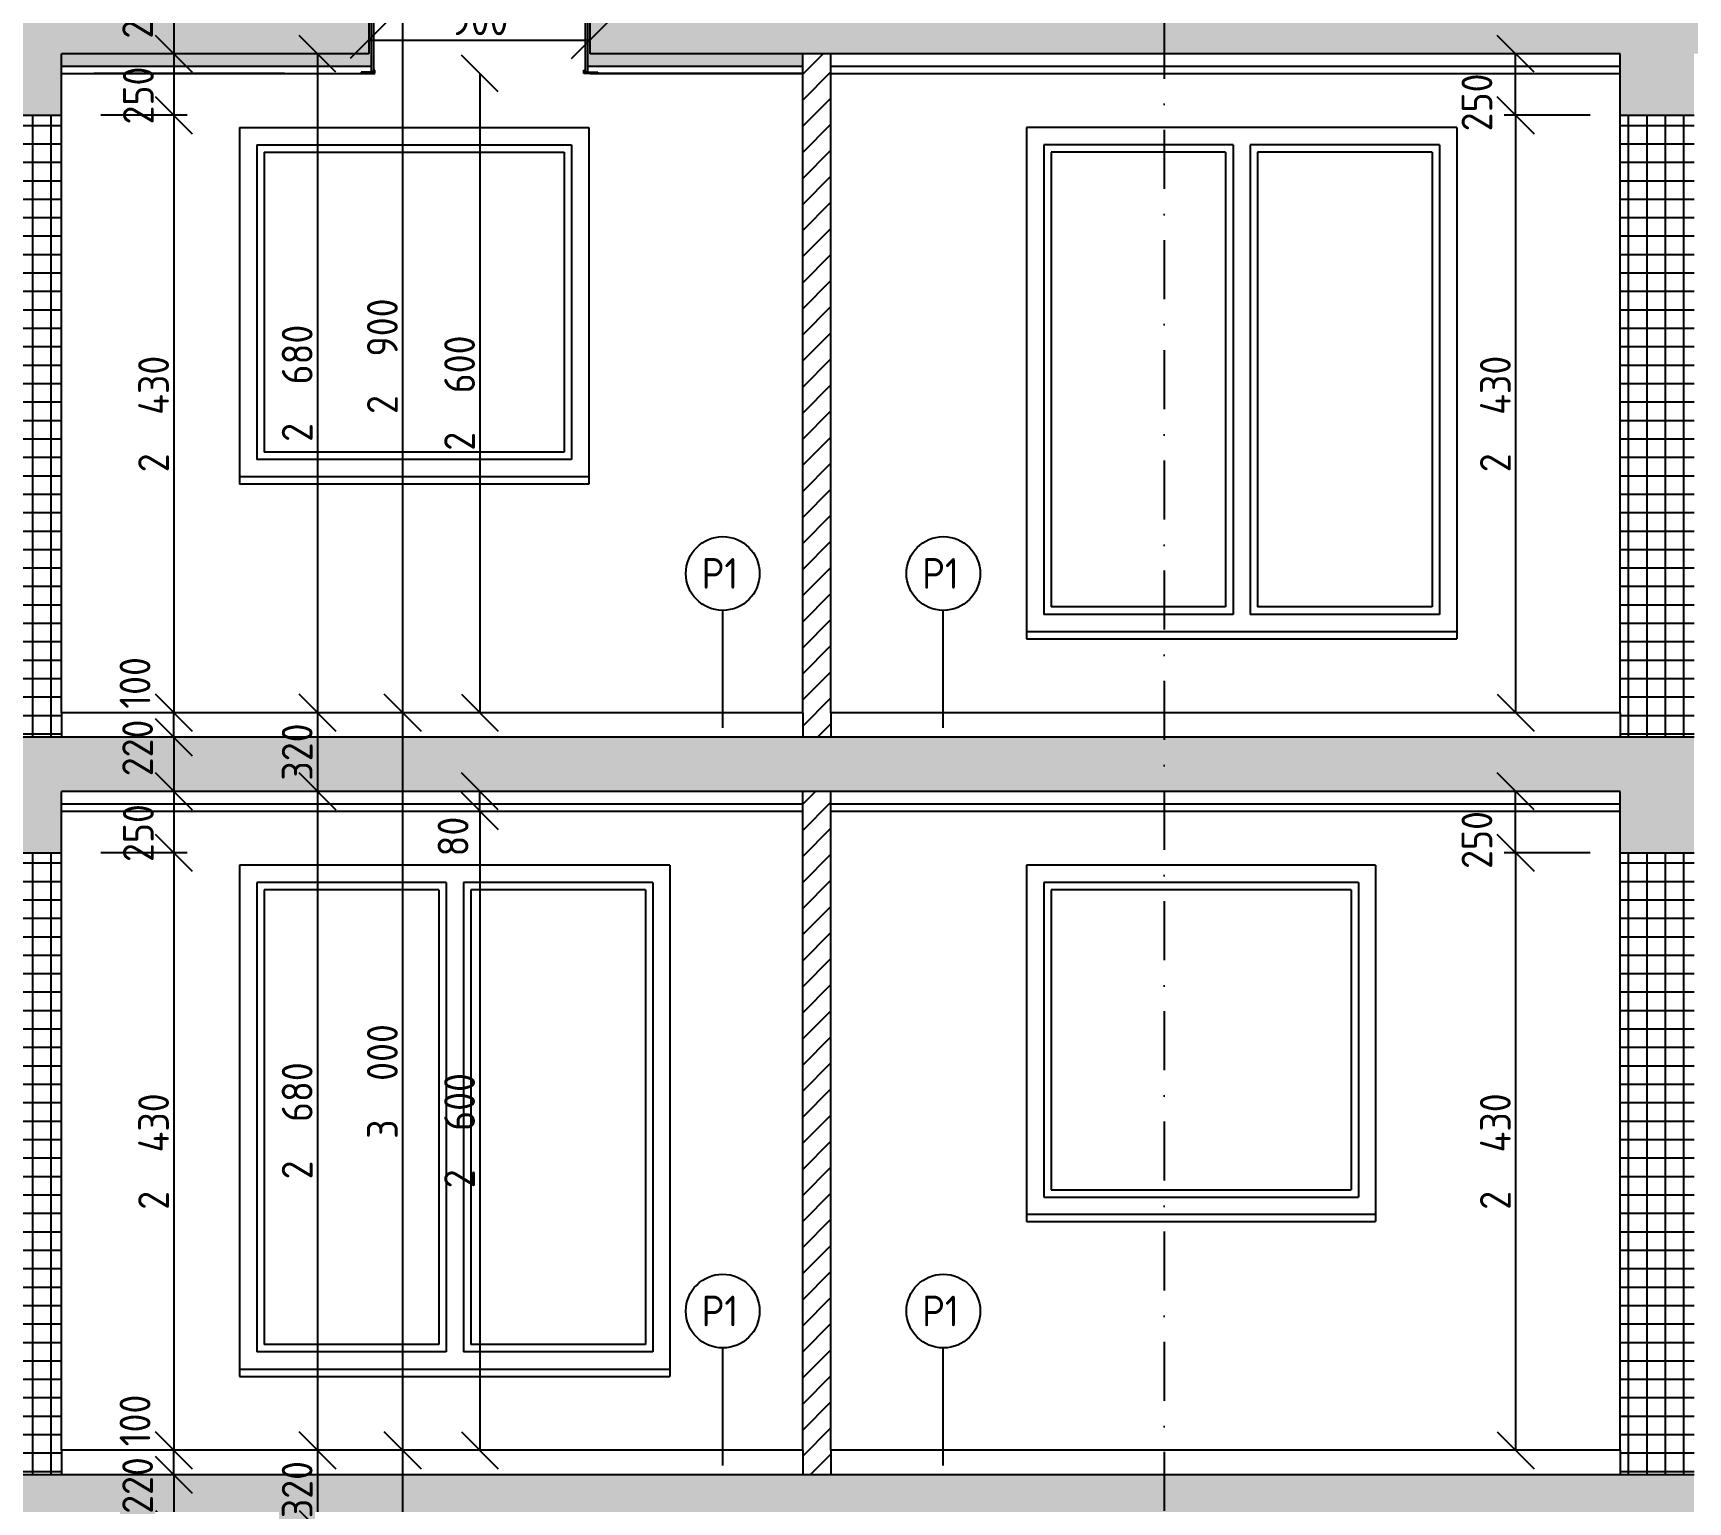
# Model space of a CAD drawing. Extents: x 3792242 to 5145247, y -1546315 to -1031918.
# Drawn here: x 4029057 to 4035787, y -1499340 to -1493366 of the extents above; entities that cross this region are included whole.
import ezdxf

# ---------------------------------------------------------------- set-up
doc = ezdxf.new("R2010")
doc.units = 0
doc.header["$MEASUREMENT"] = 0
doc.linetypes.add('BODKOCIARKOVANA_3', pattern=[5.6, 3, -1.3, 0, -1.3])
doc.layers.get('0').update_dxf_attribs({"linetype": 'CONTINUOUS'})
doc.layers.get('Defpoints').update_dxf_attribs({"color": 61, "linetype": 'CONTINUOUS'})
for name, color, linetype in [('KÓTY', 4, 'CONTINUOUS'), ('MÚRY', 1, 'CONTINUOUS'), ('OKNÁ', 143, 'CONTINUOUS'), ('osi', 253, 'CONTINUOUS'), ('POZEMOK', 7, 'CONTINUOUS'), ('TENKÁ', 7, 'CONTINUOUS'), ('ŠRAFY', 82, 'CONTINUOUS'), ('šrafy-múry', 8, 'CONTINUOUS')]:
    doc.layers.add(name, color=color, linetype=linetype)
doc.styles.add('STYLE1', font='isocp.shx')
doc.dimstyles.new('STANDARD-50', dxfattribs={"dimtxt": 125, "dimasz": 150, "dimexe": 10, "dimexo": 200, "dimgap": 20, "dimtad": 1, "dimdsep": 46, "dimlunit": 6, "dimtxsty": 'STYLE1', "dimblk1": 'OBLIQUE', "dimblk2": 'OBLIQUE', "dimsah": 1, "dimcen": 2.5, "dimse1": 1, "dimse2": 1, "dimadec": 0, "dimazin": 0, "dimtfac": 1, "dimtmove": 1, "dimatfit": 3, "dimldrblk": 'OBLIQUE', "dimfxl": 1, "dimtolj": 1, "dimtzin": 0, "dimarcsym": 0})
pattern_1 = [(45, (139723.04, 33513.66), (53.0330086, 194.4543648), [250, -50, 0, -50])]
pattern_2 = [(45, (-529698.46, 33513.66), (-53.0330086, 53.0330086), [])]
pattern_3 = [(0, (-1113810.456, 33513.662), (0, 37.5), [37.5, -37.5]), (90, (-1113810.456, 33513.662), (-37.5, 2e-15), [37.5, -37.5])]

# ---------------------------------------------------------------- blocks, each defined once
blk = doc.blocks.new('_OBLIQUE')
at = {"color": 0, "linetype": 'ByBlock'}
blk.add_line((-0.5, -0.5), (0.5, 0.5), dxfattribs=at)
blk = doc.blocks.new('*D39937')
at = {"layer": 'Defpoints', "color": 0}
for p in [(4030422, -1493170.1), (4031322, -1493170.1), (4031322, -1493394.3)]:
    blk.add_point(p, dxfattribs=at)
at = {"layer": 'KÓTY', "color": 0, "lineweight": -2}
blk.add_line((4030422, -1493394.3), (4031322, -1493394.3), dxfattribs=at)
at = {"layer": 'KÓTY', "color": 0, "linetype": 'ByBlock', "lineweight": -2, "xscale": 150, "yscale": 150, "zscale": 150, "rotation": 180}
blk.add_blockref('_OBLIQUE', (4030422, -1493394.3), dxfattribs=at)
at = {"layer": 'KÓTY', "color": 0, "linetype": 'ByBlock', "lineweight": -2, "xscale": 150, "yscale": 150, "zscale": 150}
blk.add_blockref('_OBLIQUE', (4031322, -1493394.3), dxfattribs=at)
at = {"layer": 'KÓTY', "color": 0, "insert": (4030872, -1493311.8), "char_height": 125, "attachment_point": 5, "style": 'STYLE1'}
blk.add_mtext('\\A1;900', dxfattribs=at)
blk = doc.blocks.new('*D49926')
at = {"layer": 'Defpoints', "color": 0}
for p in [(4029121.5, -1499230.1), (4029121.5, -1499450.1), (4029629.5, -1499450.1)]:
    blk.add_point(p, dxfattribs=at)
at = {"layer": 'KÓTY', "color": 0, "lineweight": -2, "ltscale": 0.25}
blk.add_line((4029629.5, -1499230.1), (4029629.5, -1499450.1), dxfattribs=at)
at = {"layer": 'KÓTY', "color": 0, "linetype": 'ByBlock', "lineweight": -2, "xscale": 150, "yscale": 150, "zscale": 150}
for p, rotation in [((4029629.5, -1499230.1), 90), ((4029629.5, -1499450.1), 270)]:
    blk.add_blockref('_OBLIQUE', p, dxfattribs=dict(at, rotation=rotation))
at = {"layer": 'KÓTY', "color": 0, "insert": (4029482, -1499273.3), "char_height": 125, "attachment_point": 5, "rotation": 90, "style": 'STYLE1'}
blk.add_mtext('\\A1;220', dxfattribs=at)
blk = doc.blocks.new('*D49927')
at = {"layer": 'Defpoints', "color": 0}
for p in [(4029121.5, -1499130.1), (4029629.5, -1499130.1), (4029121.5, -1499230.1)]:
    blk.add_point(p, dxfattribs=at)
at = {"layer": 'KÓTY', "color": 0, "lineweight": -2, "ltscale": 0.25}
blk.add_line((4029629.5, -1499230.1), (4029629.5, -1499130.1), dxfattribs=at)
at = {"layer": 'KÓTY', "color": 0, "linetype": 'ByBlock', "lineweight": -2, "xscale": 150, "yscale": 150, "zscale": 150}
for p, rotation in [((4029629.5, -1499130.1), 90), ((4029629.5, -1499230.1), 270)]:
    blk.add_blockref('_OBLIQUE', p, dxfattribs=dict(at, rotation=rotation))
at = {"layer": 'KÓTY', "color": 0, "insert": (4029471.5, -1499008.8), "char_height": 125, "attachment_point": 5, "rotation": 90, "style": 'STYLE1'}
blk.add_mtext('\\A1;100', dxfattribs=at)
blk = doc.blocks.new('*D49928')
at = {"layer": 'Defpoints', "color": 0}
for p in [(4029121.5, -1496700.1), (4029121.5, -1499130.1), (4029629.5, -1499130.1)]:
    blk.add_point(p, dxfattribs=at)
at = {"layer": 'KÓTY', "color": 0, "lineweight": -2, "ltscale": 0.25}
blk.add_line((4029629.5, -1496700.1), (4029629.5, -1499130.1), dxfattribs=at)
at = {"layer": 'KÓTY', "color": 0, "linetype": 'ByBlock', "lineweight": -2, "xscale": 150, "yscale": 150, "zscale": 150}
for p, rotation in [((4029629.5, -1496700.1), 90), ((4029629.5, -1499130.1), 270)]:
    blk.add_blockref('_OBLIQUE', p, dxfattribs=dict(at, rotation=rotation))
at = {"layer": 'KÓTY', "color": 0, "insert": (4029547, -1497915.1), "char_height": 125, "attachment_point": 5, "rotation": 90, "style": 'STYLE1'}
blk.add_mtext('\\A1;2ﾠ430', dxfattribs=at)
blk = doc.blocks.new('*D49929')
at = {"layer": 'Defpoints', "color": 0}
for p in [(4029121.5, -1496450.1), (4029121.5, -1496700.1), (4029629.5, -1496700.1)]:
    blk.add_point(p, dxfattribs=at)
at = {"layer": 'KÓTY', "color": 0, "lineweight": -2, "ltscale": 0.25}
blk.add_line((4029629.5, -1496450.1), (4029629.5, -1496700.1), dxfattribs=at)
at = {"layer": 'KÓTY', "color": 0, "linetype": 'ByBlock', "lineweight": -2, "xscale": 150, "yscale": 150, "zscale": 150}
for p, rotation in [((4029629.5, -1496450.1), 90), ((4029629.5, -1496700.1), 270)]:
    blk.add_blockref('_OBLIQUE', p, dxfattribs=dict(at, rotation=rotation))
at = {"layer": 'KÓTY', "color": 0, "insert": (4029485, -1496619.8), "char_height": 125, "attachment_point": 5, "rotation": 90, "style": 'STYLE1'}
blk.add_mtext('\\A1;250', dxfattribs=at)
blk = doc.blocks.new('*D49930')
at = {"layer": 'Defpoints', "color": 0}
for p in [(4029121.5, -1496230.1), (4029121.5, -1496450.1), (4029629.5, -1496450.1)]:
    blk.add_point(p, dxfattribs=at)
at = {"layer": 'KÓTY', "color": 0, "lineweight": -2, "ltscale": 0.25}
blk.add_line((4029629.5, -1496230.1), (4029629.5, -1496450.1), dxfattribs=at)
at = {"layer": 'KÓTY', "color": 0, "linetype": 'ByBlock', "lineweight": -2, "xscale": 150, "yscale": 150, "zscale": 150}
for p, rotation in [((4029629.5, -1496230.1), 90), ((4029629.5, -1496450.1), 270)]:
    blk.add_blockref('_OBLIQUE', p, dxfattribs=dict(at, rotation=rotation))
at = {"layer": 'KÓTY', "color": 0, "insert": (4029482, -1496273.3), "char_height": 125, "attachment_point": 5, "rotation": 90, "style": 'STYLE1'}
blk.add_mtext('\\A1;220', dxfattribs=at)
blk = doc.blocks.new('*D49931')
at = {"layer": 'Defpoints', "color": 0}
for p in [(4029121.5, -1496130.1), (4029629.5, -1496130.1), (4029121.5, -1496230.1)]:
    blk.add_point(p, dxfattribs=at)
at = {"layer": 'KÓTY', "color": 0, "lineweight": -2, "ltscale": 0.25}
blk.add_line((4029629.5, -1496230.1), (4029629.5, -1496130.1), dxfattribs=at)
at = {"layer": 'KÓTY', "color": 0, "linetype": 'ByBlock', "lineweight": -2, "xscale": 150, "yscale": 150, "zscale": 150}
for p, rotation in [((4029629.5, -1496130.1), 90), ((4029629.5, -1496230.1), 270)]:
    blk.add_blockref('_OBLIQUE', p, dxfattribs=dict(at, rotation=rotation))
at = {"layer": 'KÓTY', "color": 0, "insert": (4029471.5, -1496008.8), "char_height": 125, "attachment_point": 5, "rotation": 90, "style": 'STYLE1'}
blk.add_mtext('\\A1;100', dxfattribs=at)
blk = doc.blocks.new('*D49932')
at = {"layer": 'Defpoints', "color": 0}
for p in [(4029121.5, -1493700.1), (4029121.5, -1496130.1), (4029629.5, -1496130.1)]:
    blk.add_point(p, dxfattribs=at)
at = {"layer": 'KÓTY', "color": 0, "lineweight": -2, "ltscale": 0.25}
blk.add_line((4029629.5, -1493700.1), (4029629.5, -1496130.1), dxfattribs=at)
at = {"layer": 'KÓTY', "color": 0, "linetype": 'ByBlock', "lineweight": -2, "xscale": 150, "yscale": 150, "zscale": 150}
for p, rotation in [((4029629.5, -1493700.1), 90), ((4029629.5, -1496130.1), 270)]:
    blk.add_blockref('_OBLIQUE', p, dxfattribs=dict(at, rotation=rotation))
at = {"layer": 'KÓTY', "color": 0, "insert": (4029547, -1494915.1), "char_height": 125, "attachment_point": 5, "rotation": 90, "style": 'STYLE1'}
blk.add_mtext('\\A1;2ﾠ430', dxfattribs=at)
blk = doc.blocks.new('*D49933')
at = {"layer": 'Defpoints', "color": 0}
for p in [(4029121.5, -1493450.1), (4029121.5, -1493700.1), (4029629.5, -1493700.1)]:
    blk.add_point(p, dxfattribs=at)
at = {"layer": 'KÓTY', "color": 0, "lineweight": -2, "ltscale": 0.25}
blk.add_line((4029629.5, -1493450.1), (4029629.5, -1493700.1), dxfattribs=at)
at = {"layer": 'KÓTY', "color": 0, "linetype": 'ByBlock', "lineweight": -2, "xscale": 150, "yscale": 150, "zscale": 150}
for p, rotation in [((4029629.5, -1493450.1), 90), ((4029629.5, -1493700.1), 270)]:
    blk.add_blockref('_OBLIQUE', p, dxfattribs=dict(at, rotation=rotation))
at = {"layer": 'KÓTY', "color": 0, "insert": (4029485, -1493619.8), "char_height": 125, "attachment_point": 5, "rotation": 90, "style": 'STYLE1'}
blk.add_mtext('\\A1;250', dxfattribs=at)
blk = doc.blocks.new('*D49934')
at = {"layer": 'Defpoints', "color": 0}
for p in [(4029121.5, -1493230.1), (4029121.5, -1493450.1), (4029629.5, -1493450.1)]:
    blk.add_point(p, dxfattribs=at)
at = {"layer": 'KÓTY', "color": 0, "lineweight": -2, "ltscale": 0.25}
blk.add_line((4029629.5, -1493230.1), (4029629.5, -1493450.1), dxfattribs=at)
at = {"layer": 'KÓTY', "color": 0, "linetype": 'ByBlock', "lineweight": -2, "xscale": 150, "yscale": 150, "zscale": 150}
for p, rotation in [((4029629.5, -1493230.1), 90), ((4029629.5, -1493450.1), 270)]:
    blk.add_blockref('_OBLIQUE', p, dxfattribs=dict(at, rotation=rotation))
at = {"layer": 'KÓTY', "color": 0, "insert": (4029482, -1493273.3), "char_height": 125, "attachment_point": 5, "rotation": 90, "style": 'STYLE1'}
blk.add_mtext('\\A1;220', dxfattribs=at)
blk = doc.blocks.new('*D49936')
at = {"layer": 'Defpoints', "color": 0}
for p in [(4034440, -1496450.1), (4035086.5, -1496450.1), (4034440, -1496700.1)]:
    blk.add_point(p, dxfattribs=at)
at = {"layer": 'KÓTY', "color": 0, "lineweight": -2, "ltscale": 0.25}
blk.add_line((4035086.5, -1496700.1), (4035086.5, -1496450.1), dxfattribs=at)
at = {"layer": 'KÓTY', "color": 0, "linetype": 'ByBlock', "lineweight": -2, "xscale": 150, "yscale": 150, "zscale": 150}
for p, rotation in [((4035086.5, -1496450.1), 90), ((4035086.5, -1496700.1), 270)]:
    blk.add_blockref('_OBLIQUE', p, dxfattribs=dict(at, rotation=rotation))
at = {"layer": 'KÓTY', "color": 0, "insert": (4034929, -1496647.8), "char_height": 125, "attachment_point": 5, "rotation": 90, "style": 'STYLE1'}
blk.add_mtext('\\A1;250', dxfattribs=at)
blk = doc.blocks.new('*D49937')
at = {"layer": 'Defpoints', "color": 0}
for p in [(4034440, -1496700.1), (4034440, -1499130.1), (4035086.5, -1499130.1)]:
    blk.add_point(p, dxfattribs=at)
at = {"layer": 'KÓTY', "color": 0, "lineweight": -2, "ltscale": 0.25}
blk.add_line((4035086.5, -1496700.1), (4035086.5, -1499130.1), dxfattribs=at)
at = {"layer": 'KÓTY', "color": 0, "linetype": 'ByBlock', "lineweight": -2, "xscale": 150, "yscale": 150, "zscale": 150}
for p, rotation in [((4035086.5, -1496700.1), 90), ((4035086.5, -1499130.1), 270)]:
    blk.add_blockref('_OBLIQUE', p, dxfattribs=dict(at, rotation=rotation))
at = {"layer": 'KÓTY', "color": 0, "insert": (4035004, -1497915.1), "char_height": 125, "attachment_point": 5, "rotation": 90, "style": 'STYLE1'}
blk.add_mtext('\\A1;2ﾠ430', dxfattribs=at)
blk = doc.blocks.new('*D49938')
at = {"layer": 'Defpoints', "color": 0}
for p in [(4034440, -1493450.1), (4035086.5, -1493450.1), (4034440, -1493700.1)]:
    blk.add_point(p, dxfattribs=at)
at = {"layer": 'KÓTY', "color": 0, "lineweight": -2, "ltscale": 0.25}
blk.add_line((4035086.5, -1493700.1), (4035086.5, -1493450.1), dxfattribs=at)
at = {"layer": 'KÓTY', "color": 0, "linetype": 'ByBlock', "lineweight": -2, "xscale": 150, "yscale": 150, "zscale": 150}
for p, rotation in [((4035086.5, -1493450.1), 90), ((4035086.5, -1493700.1), 270)]:
    blk.add_blockref('_OBLIQUE', p, dxfattribs=dict(at, rotation=rotation))
at = {"layer": 'KÓTY', "color": 0, "insert": (4034929, -1493647.8), "char_height": 125, "attachment_point": 5, "rotation": 90, "style": 'STYLE1'}
blk.add_mtext('\\A1;250', dxfattribs=at)
blk = doc.blocks.new('*D49939')
at = {"layer": 'Defpoints', "color": 0}
for p in [(4034440, -1493700.1), (4034440, -1496130.1), (4035086.5, -1496130.1)]:
    blk.add_point(p, dxfattribs=at)
at = {"layer": 'KÓTY', "color": 0, "lineweight": -2, "ltscale": 0.25}
blk.add_line((4035086.5, -1493700.1), (4035086.5, -1496130.1), dxfattribs=at)
at = {"layer": 'KÓTY', "color": 0, "linetype": 'ByBlock', "lineweight": -2, "xscale": 150, "yscale": 150, "zscale": 150}
for p, rotation in [((4035086.5, -1493700.1), 90), ((4035086.5, -1496130.1), 270)]:
    blk.add_blockref('_OBLIQUE', p, dxfattribs=dict(at, rotation=rotation))
at = {"layer": 'KÓTY', "color": 0, "insert": (4035004, -1494915.1), "char_height": 125, "attachment_point": 5, "rotation": 90, "style": 'STYLE1'}
blk.add_mtext('\\A1;2ﾠ430', dxfattribs=at)
blk = doc.blocks.new('*D49984')
at = {"layer": 'Defpoints', "color": 0}
for p in [(4029390.5, -1493450.1), (4029390.5, -1496130.1), (4030213.5, -1496130.1)]:
    blk.add_point(p, dxfattribs=at)
at = {"layer": 'KÓTY', "color": 0, "lineweight": -2, "ltscale": 0.25}
blk.add_line((4030213.5, -1493450.1), (4030213.5, -1496130.1), dxfattribs=at)
at = {"layer": 'KÓTY', "color": 0, "linetype": 'ByBlock', "lineweight": -2, "xscale": 150, "yscale": 150, "zscale": 150}
for p, rotation in [((4030213.5, -1493450.1), 90), ((4030213.5, -1496130.1), 270)]:
    blk.add_blockref('_OBLIQUE', p, dxfattribs=dict(at, rotation=rotation))
at = {"layer": 'KÓTY', "color": 0, "insert": (4030131, -1494790.1), "char_height": 125, "attachment_point": 5, "rotation": 90, "style": 'STYLE1'}
blk.add_mtext('\\A1;2ﾠ680', dxfattribs=at)
blk = doc.blocks.new('*D49985')
at = {"layer": 'Defpoints', "color": 0}
for p in [(4030213.5, -1496130.1), (4030213.5, -1496450.1), (4030213.5, -1496450.1)]:
    blk.add_point(p, dxfattribs=at)
at = {"layer": 'KÓTY', "color": 0, "lineweight": -2, "ltscale": 0.25}
blk.add_line((4030213.5, -1496130.1), (4030213.5, -1496450.1), dxfattribs=at)
at = {"layer": 'KÓTY', "color": 0, "linetype": 'ByBlock', "lineweight": -2, "xscale": 150, "yscale": 150, "zscale": 150}
for p, rotation in [((4030213.5, -1496130.1), 90), ((4030213.5, -1496450.1), 270)]:
    blk.add_blockref('_OBLIQUE', p, dxfattribs=dict(at, rotation=rotation))
at = {"layer": 'KÓTY', "color": 0, "insert": (4030131, -1496290.1), "char_height": 125, "attachment_point": 5, "rotation": 90, "style": 'STYLE1'}
blk.add_mtext('\\A1;320', dxfattribs=at)
blk = doc.blocks.new('*D49986')
at = {"layer": 'Defpoints', "color": 0}
for p in [(4029390.5, -1496450.1), (4029390.5, -1499130.1), (4030213.5, -1499130.1)]:
    blk.add_point(p, dxfattribs=at)
at = {"layer": 'KÓTY', "color": 0, "lineweight": -2, "ltscale": 0.25}
blk.add_line((4030213.5, -1496450.1), (4030213.5, -1499130.1), dxfattribs=at)
at = {"layer": 'KÓTY', "color": 0, "linetype": 'ByBlock', "lineweight": -2, "xscale": 150, "yscale": 150, "zscale": 150}
for p, rotation in [((4030213.5, -1496450.1), 90), ((4030213.5, -1499130.1), 270)]:
    blk.add_blockref('_OBLIQUE', p, dxfattribs=dict(at, rotation=rotation))
at = {"layer": 'KÓTY', "color": 0, "insert": (4030131, -1497790.1), "char_height": 125, "attachment_point": 5, "rotation": 90, "style": 'STYLE1'}
blk.add_mtext('\\A1;2ﾠ680', dxfattribs=at)
blk = doc.blocks.new('*D49987')
at = {"layer": 'Defpoints', "color": 0}
for p in [(4030213.5, -1499130.1), (4030213.5, -1499450.1), (4030213.5, -1499450.1)]:
    blk.add_point(p, dxfattribs=at)
at = {"layer": 'KÓTY', "color": 0, "lineweight": -2, "ltscale": 0.25}
blk.add_line((4030213.5, -1499130.1), (4030213.5, -1499450.1), dxfattribs=at)
at = {"layer": 'KÓTY', "color": 0, "linetype": 'ByBlock', "lineweight": -2, "xscale": 150, "yscale": 150, "zscale": 150}
for p, rotation in [((4030213.5, -1499130.1), 90), ((4030213.5, -1499450.1), 270)]:
    blk.add_blockref('_OBLIQUE', p, dxfattribs=dict(at, rotation=rotation))
at = {"layer": 'KÓTY', "color": 0, "insert": (4030131, -1499290.1), "char_height": 125, "attachment_point": 5, "rotation": 90, "style": 'STYLE1'}
blk.add_mtext('\\A1;320', dxfattribs=at)
blk = doc.blocks.new('*D49991')
at = {"layer": 'Defpoints', "color": 0}
for p in [(4030560, -1493230.1), (4030560, -1496130.1), (4030560, -1496130.1)]:
    blk.add_point(p, dxfattribs=at)
at = {"layer": 'KÓTY', "color": 0, "lineweight": -2, "ltscale": 0.25}
blk.add_line((4030560, -1493230.1), (4030560, -1496130.1), dxfattribs=at)
at = {"layer": 'KÓTY', "color": 0, "linetype": 'ByBlock', "lineweight": -2, "xscale": 150, "yscale": 150, "zscale": 150}
for p, rotation in [((4030560, -1493230.1), 90), ((4030560, -1496130.1), 270)]:
    blk.add_blockref('_OBLIQUE', p, dxfattribs=dict(at, rotation=rotation))
at = {"layer": 'KÓTY', "color": 0, "insert": (4030477.5, -1494680.1), "char_height": 125, "attachment_point": 5, "rotation": 90, "style": 'STYLE1'}
blk.add_mtext('\\A1;2ﾠ900', dxfattribs=at)
blk = doc.blocks.new('*D49992')
at = {"layer": 'Defpoints', "color": 0}
for p in [(4030560, -1496130.1), (4030560, -1499130.1), (4030560, -1499130.1)]:
    blk.add_point(p, dxfattribs=at)
at = {"layer": 'KÓTY', "color": 0, "lineweight": -2, "ltscale": 0.25}
blk.add_line((4030560, -1496130.1), (4030560, -1499130.1), dxfattribs=at)
at = {"layer": 'KÓTY', "color": 0, "linetype": 'ByBlock', "lineweight": -2, "xscale": 150, "yscale": 150, "zscale": 150}
for p, rotation in [((4030560, -1496130.1), 90), ((4030560, -1499130.1), 270)]:
    blk.add_blockref('_OBLIQUE', p, dxfattribs=dict(at, rotation=rotation))
at = {"layer": 'KÓTY', "color": 0, "insert": (4030477.5, -1497630.1), "char_height": 125, "attachment_point": 5, "rotation": 90, "style": 'STYLE1'}
blk.add_mtext('\\A1;3ﾠ000', dxfattribs=at)
blk = doc.blocks.new('*D49993')
at = {"layer": 'Defpoints', "color": 0}
for p in [(4030560, -1499130.1), (4030560, -1502130.1), (4030560, -1502130.1)]:
    blk.add_point(p, dxfattribs=at)
at = {"layer": 'KÓTY', "color": 0, "lineweight": -2, "ltscale": 0.25}
blk.add_line((4030560, -1499130.1), (4030560, -1502130.1), dxfattribs=at)
at = {"layer": 'KÓTY', "color": 0, "linetype": 'ByBlock', "lineweight": -2, "xscale": 150, "yscale": 150, "zscale": 150}
for p, rotation in [((4030560, -1499130.1), 90), ((4030560, -1502130.1), 270)]:
    blk.add_blockref('_OBLIQUE', p, dxfattribs=dict(at, rotation=rotation))
at = {"layer": 'KÓTY', "color": 0, "insert": (4030477.5, -1500630.1), "char_height": 125, "attachment_point": 5, "rotation": 90, "style": 'STYLE1'}
blk.add_mtext('\\A1;3ﾠ000', dxfattribs=at)
blk = doc.blocks.new('*D49995')
at = {"layer": 'Defpoints', "color": 0}
for p in [(4030534.5, -1493530.1), (4030534.5, -1496130.1), (4030874, -1496130.1)]:
    blk.add_point(p, dxfattribs=at)
at = {"layer": 'KÓTY', "color": 0, "lineweight": -2, "ltscale": 0.25}
blk.add_line((4030874, -1493530.1), (4030874, -1496130.1), dxfattribs=at)
at = {"layer": 'KÓTY', "color": 0, "linetype": 'ByBlock', "lineweight": -2, "xscale": 150, "yscale": 150, "zscale": 150}
for p, rotation in [((4030874, -1493530.1), 90), ((4030874, -1496130.1), 270)]:
    blk.add_blockref('_OBLIQUE', p, dxfattribs=dict(at, rotation=rotation))
at = {"layer": 'KÓTY', "color": 0, "insert": (4030791.5, -1494830.1), "char_height": 125, "attachment_point": 5, "rotation": 90, "style": 'STYLE1'}
blk.add_mtext('\\A1;2ﾠ600', dxfattribs=at)
blk = doc.blocks.new('*D49996')
at = {"layer": 'Defpoints', "color": 0}
for p in [(4030534.5, -1496530.1), (4030534.5, -1499130.1), (4030874, -1499130.1)]:
    blk.add_point(p, dxfattribs=at)
at = {"layer": 'KÓTY', "color": 0, "lineweight": -2, "ltscale": 0.25}
blk.add_line((4030874, -1496530.1), (4030874, -1499130.1), dxfattribs=at)
at = {"layer": 'KÓTY', "color": 0, "linetype": 'ByBlock', "lineweight": -2, "xscale": 150, "yscale": 150, "zscale": 150}
for p, rotation in [((4030874, -1496530.1), 90), ((4030874, -1499130.1), 270)]:
    blk.add_blockref('_OBLIQUE', p, dxfattribs=dict(at, rotation=rotation))
at = {"layer": 'KÓTY', "color": 0, "insert": (4030791.5, -1497830.1), "char_height": 125, "attachment_point": 5, "rotation": 90, "style": 'STYLE1'}
blk.add_mtext('\\A1;2ﾠ600', dxfattribs=at)
blk = doc.blocks.new('*D49997')
at = {"layer": 'Defpoints', "color": 0}
for p in [(4030874, -1496450.1), (4030874, -1496450.1), (4030874, -1496530.1)]:
    blk.add_point(p, dxfattribs=at)
at = {"layer": 'KÓTY', "color": 0, "lineweight": -2, "ltscale": 0.25}
blk.add_line((4030874, -1496530.1), (4030874, -1496450.1), dxfattribs=at)
at = {"layer": 'KÓTY', "color": 0, "linetype": 'ByBlock', "lineweight": -2, "xscale": 150, "yscale": 150, "zscale": 150}
for p, rotation in [((4030874, -1496450.1), 90), ((4030874, -1496530.1), 270)]:
    blk.add_blockref('_OBLIQUE', p, dxfattribs=dict(at, rotation=rotation))
at = {"layer": 'KÓTY', "color": 0, "insert": (4030765, -1496633.8), "char_height": 125, "attachment_point": 5, "rotation": 90, "style": 'STYLE1'}
blk.add_mtext('\\A1;80', dxfattribs=at)

msp = doc.modelspace()

# ---------------------------------------------------------------- hatches: boundary and pattern name
at = {"layer": 'ŠRAFY'}
h = msp.add_hatch(dxfattribs=at)
h.set_pattern_fill('SQUARE', color=256, scale=300)
h.set_pattern_definition(pattern_3)
h.paths.add_polyline_path([(4030172.044, -1493030.108), (4030337.257, -1493030.108), (4030422.044, -1493030.108), (4030422.044, -1493110.108), (4030422.044, -1493230.108), (4030422.044, -1493450.108), (4030054.221, -1493450.108), (4029304.221, -1493450.108), (4029172.044, -1493450.108), (4029172.044, -1493500.108), (4030431.886, -1493500.108), (4030429.543, -1492725.102), (4030416.945, -1492725.102), (4030414.132, -1492847.55), (4030406.074, -1492864.039), (4030413.851, -1492868.53), (4030416.945, -1492873.696), (4030413.57, -1492877.915), (4030414.132, -1492997.55), (4030406.074, -1493014.039), (4030413.851, -1493018.53), (4030415.532, -1493022.29), (4030382.821, -1493022.29), (4030377.158, -1493022.29), (4030373.606, -1493025.102), (4030340.632, -1493022.29), (4030340.07, -1493015.563), (4030340.07, -1492878.477), (4030337.257, -1492875.102), (4030337.257, -1492803.248), (4030282.857, -1492803.248), (4029130.474, -1492785.132), (4022132.044, -1492890.108), (4020592.044, -1492812.858), (4018192.044, -1492848.858), (4015442.044, -1492890.108), (4013439.044, -1492860.063), (4012402.044, -1492844.508), (4009362.044, -1492890.108), (4009362.044, -1493030.108)])
h.paths.add_polyline_path([(4009864.544, -1493023.907), (4009864.544, -1492736.309), (4010114.544, -1492736.309), (4010114.544, -1493023.907)], flags=24)
h.paths.add_polyline_path([(4030409.916, -1493013.01), (4030413.851, -1493018.53), (4030406.074, -1493014.039), (4030414.132, -1492997.55)], flags=16)
h.paths.add_polyline_path([(4030414.132, -1492847.55), (4030409.916, -1492863.01), (4030413.851, -1492868.53), (4030406.074, -1492864.039)], flags=16)
edge = h.paths.add_edge_path(flags=16)
edge.add_arc((4030310.539, -1493018.696), 1.406, 93.3424489, 81.0237425, ccw=False)
edge = h.paths.add_edge_path(flags=16)
edge.add_arc((4030297.414, -1493023.696), 1.406, 0.0001816, 270, ccw=False)
edge = h.paths.add_edge_path(flags=16)
edge.add_arc((4030292.056, -1493018.045), 4.463, 355.5966417, 318.7537645)
edge = h.paths.add_edge_path(flags=16)
edge.add_arc((4030295.445, -1493021.549), 0.563, 180.0018328, 93.3409002, ccw=False)
edge = h.paths.add_edge_path(flags=16)
edge.add_arc((4030308.57, -1493021.727), 0.562, 269.9985301, 217.3621605, ccw=False)
edge = h.paths.add_edge_path(flags=16)
edge.add_arc((4030299.382, -1493021.727), 0.562, 270.0014701, 359.9963955)
h.paths.add_polyline_path([(4029357.044, -1493417.137), (4029357.044, -1493129.539), (4029607.044, -1493129.539), (4029607.044, -1493417.137)], flags=24)
h.paths.add_polyline_path([(4022658.044, -1493417.137), (4022658.044, -1493129.539), (4022908.044, -1493129.539), (4022908.044, -1493417.137)], flags=24)
h.paths.add_polyline_path([(4014982.044, -1493417.137), (4014982.044, -1493129.539), (4015232.044, -1493129.539), (4015232.044, -1493417.137)], flags=24)
h.paths.add_polyline_path([(4009799.544, -1493417.137), (4009799.544, -1493129.539), (4010049.544, -1493129.539), (4010049.544, -1493417.137)], flags=24)
h = msp.add_hatch(dxfattribs=at)
h.set_pattern_fill('SQUARE', color=256, scale=300)
h.set_pattern_definition(pattern_3)
h.paths.add_polyline_path([(4031322.044, -1493110.108), (4031322.044, -1493030.108), (4031572.044, -1493030.108), (4031572.044, -1493110.108), (4031572.044, -1493230.108), (4042072.044, -1493230.108), (4042072.044, -1492796.021), (4035799.544, -1492890.108), (4031461.23, -1492820.963), (4031406.83, -1492820.963), (4031406.83, -1492873.696), (4031406.83, -1492877.915), (4031406.83, -1493013.074, 0.39722787), (4031409.478, -1493015.882), (4031434.955, -1493018.696), (4031434.955, -1493021.727), (4031444.705, -1493022.29, -1.21070497), (4031446.674, -1493025.102), (4031404.017, -1493025.102), (4031371.673, -1493025.102, -0.41421316), (4031370.266, -1493022.29), (4031370.266, -1493018.071, 0.41420819), (4031367.429, -1493017.807, 0.35991249), (4031364.641, -1493018.071), (4031364.641, -1493022.29, -0.41421316), (4031363.235, -1493025.102), (4031328.549, -1493025.102, -0.41421316), (4031327.142, -1493022.29), (4031327.845, -1493016.662), (4031334.635, -1493011.281), (4031327.142, -1492998.304), (4031327.142, -1492876.509), (4031327.142, -1492872.29), (4031327.845, -1492866.662), (4031334.635, -1492861.281), (4031327.142, -1492848.304), (4031327.142, -1492725.102), (4031314.545, -1492725.102), (4031312.201, -1493500.108), (4032187.044, -1493500.108), (4032187.044, -1493450.108), (4031322.044, -1493450.108), (4031322.044, -1493230.108)])
h.paths.add_polyline_path([(4031446.756, -1493018.058), (4031519.33, -1493022.295), (4031519.166, -1493025.102), (4031448.675, -1493020.987, -1.34066688)], flags=16)
edge = h.paths.add_edge_path(flags=16)
edge.add_arc((4031448.642, -1493021.549), 0.563, 266.6608892, 86.6590998)
edge = h.paths.add_edge_path(flags=16)
edge.add_arc((4031444.705, -1493021.727), 0.562, 89.9985299, 269.9985299)
h = msp.add_hatch(dxfattribs=at)
h.set_pattern_fill('SQUARE', color=256, scale=300)
h.set_pattern_definition(pattern_3)
h.paths.add_polyline_path([(4030172.044, -1493030.108), (4009362.044, -1493030.108), (4009362.044, -1493230.108), (4030172.044, -1493230.108), (4030172.044, -1493110.108)])
h.paths.add_polyline_path([(4029357.044, -1493417.137), (4029357.044, -1493129.539), (4029607.044, -1493129.539), (4029607.044, -1493417.137)], flags=24)
h.paths.add_polyline_path([(4022658.044, -1493417.137), (4022658.044, -1493129.539), (4022908.044, -1493129.539), (4022908.044, -1493417.137)], flags=24)
h.paths.add_polyline_path([(4014982.044, -1493417.137), (4014982.044, -1493129.539), (4015232.044, -1493129.539), (4015232.044, -1493417.137)], flags=24)
h.paths.add_polyline_path([(4009799.544, -1493417.137), (4009799.544, -1493129.539), (4010049.544, -1493129.539), (4010049.544, -1493417.137)], flags=24)
at = {"layer": 'ŠRAFY', "ltscale": 0.25}
h = msp.add_hatch(dxfattribs=at)
h.set_pattern_fill('ANSI31', color=256, scale=600, style=0)
h.set_pattern_definition(pattern_2)
h.paths.add_polyline_path([(4032302.044, -1496230.108), (4032302.044, -1496130.108), (4032302.044, -1493450.108), (4032187.044, -1493450.108), (4032187.044, -1496130.108), (4032187.044, -1496230.108)])
h = msp.add_hatch(dxfattribs=at)
h.set_pattern_fill('ANSI37', color=256, scale=600, angle=45)
h.set_pattern_definition([(90, (-4380994.13, 206283.9), (-75, 1e-14), []), (180, (-4380994.13, 206283.9), (-1e-14, -75), [])])
h.paths.add_polyline_path([(4029172.044, -1496230.108), (4029172.044, -1496130.108), (4029172.044, -1493700.108), (4028872.044, -1493700.108), (4028872.044, -1496130.108), (4028872.044, -1496230.108)])
h = msp.add_hatch(dxfattribs=at)
h.set_pattern_fill('ANSI37', color=256, scale=600, angle=45)
h.set_pattern_definition([(90, (-4374354.13, 206283.9), (-75, 1e-14), []), (180, (-4374354.13, 206283.9), (-1e-14, -75), [])])
h.paths.add_polyline_path([(4035812.044, -1496230.108), (4035812.044, -1496130.108), (4035812.044, -1493700.108), (4035512.044, -1493700.108), (4035512.044, -1496130.108), (4035512.044, -1496230.108)])
h = msp.add_hatch(dxfattribs=at)
h.set_pattern_fill('ANSI31', color=256, scale=600, style=0)
h.set_pattern_definition(pattern_2)
h.paths.add_polyline_path([(4032302.044, -1499230.108), (4032302.044, -1499130.108), (4032302.044, -1496450.108), (4032187.044, -1496450.108), (4032187.044, -1499130.108), (4032187.044, -1499230.108)])
h = msp.add_hatch(dxfattribs=at)
h.set_pattern_fill('ANSI37', color=256, scale=600, angle=45)
h.set_pattern_definition([(90, (-4380994.13, 203283.9), (-75, 1e-14), []), (180, (-4380994.13, 203283.9), (-1e-14, -75), [])])
h.paths.add_polyline_path([(4029172.044, -1499230.108), (4029172.044, -1499130.108), (4029172.044, -1496700.108), (4028872.044, -1496700.108), (4028872.044, -1499130.108), (4028872.044, -1499230.108)])
h = msp.add_hatch(dxfattribs=at)
h.set_pattern_fill('ANSI37', color=256, scale=600, angle=45)
h.set_pattern_definition([(90, (-4374354.13, 203283.9), (-75, 1e-14), []), (180, (-4374354.13, 203283.9), (-1e-14, -75), [])])
h.paths.add_polyline_path([(4035812.044, -1499230.108), (4035812.044, -1499130.108), (4035812.044, -1496700.108), (4035512.044, -1496700.108), (4035512.044, -1499130.108), (4035512.044, -1499230.108)])
at = {"layer": 'šrafy-múry'}
h = msp.add_hatch(dxfattribs=at)
h.set_pattern_fill('ANSI36', color=253, scale=800, angle=360)
h.set_pattern_definition(pattern_1)
h.paths.add_polyline_path([(4030422.044, -1493230.108), (4009362.044, -1493230.108), (4009162.044, -1493230.108), (4009162.044, -1492530.108), (4009002.044, -1492530.108), (4009002.044, -1493700.108), (4009252.044, -1493700.108), (4009252.044, -1493450.108), (4012402.044, -1493450.108), (4012517.044, -1493450.108), (4015592.044, -1493450.108), (4015592.044, -1493700.108), (4015892.044, -1493700.108), (4015892.044, -1493450.108), (4022232.044, -1493450.108), (4022232.044, -1493700.108), (4022532.044, -1493700.108), (4022532.044, -1493450.108), (4028872.044, -1493450.108), (4028872.044, -1493700.108), (4029172.044, -1493700.108), (4029172.044, -1493450.108), (4030422.044, -1493450.108)])
h.paths.add_polyline_path([(4031322.044, -1493450.108), (4032187.044, -1493450.108), (4032302.044, -1493450.108), (4035512.044, -1493450.108), (4035512.044, -1493700.108), (4035812.044, -1493700.108), (4035812.044, -1493450.108), (4042092.044, -1493450.108), (4042092.044, -1493700.108), (4042432.044, -1493700.108), (4042432.044, -1492280.108), (4042272.044, -1492280.108), (4042272.044, -1493230.108), (4042072.044, -1493230.108), (4031322.044, -1493230.108)])
h = msp.add_hatch(dxfattribs=at)
h.set_pattern_fill('ANSI36', color=253, scale=800, angle=360)
h.set_pattern_definition(pattern_1)
h.paths.add_polyline_path([(4018192.044, -1496450.108), (4022232.044, -1496450.108), (4022232.044, -1496700.108), (4022532.044, -1496700.108), (4022532.044, -1496450.108), (4028872.044, -1496450.108), (4028872.044, -1496700.108), (4029172.044, -1496700.108), (4029172.044, -1496450.108), (4032187.044, -1496450.108), (4032302.044, -1496450.108), (4035512.044, -1496450.108), (4035512.044, -1496700.108), (4035812.044, -1496700.108), (4035812.044, -1496450.108), (4035812.044, -1496230.108), (4018192.044, -1496230.108)])
h.paths.add_polyline_path([(4038112.044, -1496450.108), (4038312.044, -1496450.108), (4042092.044, -1496450.108), (4042092.044, -1496700.108), (4042432.044, -1496700.108), (4042432.044, -1496230.108), (4038312.044, -1496230.108), (4038112.044, -1496230.108)])
h.paths.add_polyline_path([(4015892.044, -1496230.108), (4009002.044, -1496230.108), (4009002.044, -1496700.108), (4009252.044, -1496700.108), (4009252.044, -1496450.108), (4012402.044, -1496450.108), (4012517.044, -1496450.108), (4015592.044, -1496450.108), (4015592.044, -1496700.108), (4015892.044, -1496700.108), (4015892.044, -1496450.108)])
h = msp.add_hatch(dxfattribs=at)
h.set_pattern_fill('ANSI36', color=253, scale=800, angle=360)
h.set_pattern_definition(pattern_1)
h.paths.add_polyline_path([(4015892.044, -1499230.108), (4009002.044, -1499230.108), (4009002.044, -1499700.108), (4009252.044, -1499700.108), (4009252.044, -1499450.108), (4012402.044, -1499450.108), (4012517.044, -1499450.108), (4015592.044, -1499450.108), (4015592.044, -1499700.108), (4015892.044, -1499700.108), (4015892.044, -1499450.108)])
h.paths.add_polyline_path([(4038312.044, -1499230.108), (4042432.044, -1499230.108), (4042432.044, -1499700.108), (4042092.044, -1499700.108), (4042092.044, -1499450.108), (4038312.044, -1499450.108), (4038112.044, -1499450.108), (4038112.044, -1499230.108)])
h.paths.add_polyline_path([(4018192.044, -1499450.108), (4022232.044, -1499450.108), (4022232.044, -1499700.108), (4022532.044, -1499700.108), (4022532.044, -1499450.108), (4028872.044, -1499450.108), (4028872.044, -1499700.108), (4029172.044, -1499700.108), (4029172.044, -1499450.108), (4032187.044, -1499450.108), (4032302.044, -1499450.108), (4035512.044, -1499450.108), (4035512.044, -1499700.108), (4035812.044, -1499700.108), (4035812.044, -1499450.108), (4035812.044, -1499230.108), (4018192.044, -1499230.108)])

# ---------------------------------------------------------------- linework, layer by layer
for p, q in [((4030431.886, -1492718.217), (4030431.886, -1493523.546)), ((4030441.261, -1492722.302), (4030441.261, -1493516.046)), ((4030390.636, -1493524.483), (4030390.636, -1493530.108)), ((4030441.261, -1493524.483), (4030390.636, -1493524.483)), ((4030390.636, -1493530.108), (4030446.886, -1493530.108)), ((4030441.261, -1493523.546), (4030431.886, -1493523.546)), ((4030441.261, -1493516.046), (4030441.261, -1493524.483)), ((4030446.886, -1493516.046), (4030441.261, -1493516.046)), ((4030446.886, -1493530.108), (4030446.886, -1493516.046))]:
    msp.add_line(p, q)
at = {"layer": 'KÓTY', "ltscale": 0.25}
for p, q in [((4029682.946, -1493700.108), (4029332.946, -1493700.108)), ((4035389.446, -1493700.108), (4035039.446, -1493700.108)), ((4029682.946, -1496700.108), (4029332.946, -1496700.108)), ((4035389.446, -1496700.108), (4035039.446, -1496700.108))]:
    msp.add_line(p, q, dxfattribs=at)
at = {"layer": 'MÚRY'}
for p, q in [((4030422.044, -1493110.108), (4030422.044, -1493450.108)), ((4031322.044, -1493450.108), (4031322.044, -1493110.108)), ((4029172.044, -1496130.108), (4029172.044, -1493450.108)), ((4030422.044, -1493450.108), (4029172.044, -1493450.108)), ((4030054.221, -1493450.108), (4029304.221, -1493450.108)), ((4032187.044, -1493450.108), (4031322.044, -1493450.108)), ((4032187.044, -1496130.108), (4032187.044, -1493450.108)), ((4032302.044, -1496130.108), (4032302.044, -1493450.108)), ((4035512.044, -1493450.108), (4032302.044, -1493450.108)), ((4035512.044, -1496130.108), (4035512.044, -1493450.108)), ((4032187.044, -1496130.108), (4029172.044, -1496130.108)), ((4035512.044, -1496130.108), (4032302.044, -1496130.108)), ((4029172.044, -1499130.108), (4029172.044, -1496450.108)), ((4032187.044, -1496450.108), (4029172.044, -1496450.108)), ((4032187.044, -1499130.108), (4032187.044, -1496450.108)), ((4032302.044, -1499130.108), (4032302.044, -1496450.108)), ((4035512.044, -1496450.108), (4032302.044, -1496450.108)), ((4035512.044, -1499130.108), (4035512.044, -1496450.108)), ((4032187.044, -1499130.108), (4029172.044, -1499130.108)), ((4032187.044, -1499130.108), (4029172.044, -1499130.108)), ((4035512.044, -1499130.108), (4032302.044, -1499130.108)), ((4035512.044, -1499130.108), (4032302.044, -1499130.108))]:
    msp.add_line(p, q, dxfattribs=at)
at = {"layer": 'OKNÁ'}
for p, q in [((4029997.044, -1493850.108), (4031217.044, -1493850.108)), ((4029997.044, -1493850.108), (4029997.044, -1495070.108)), ((4031217.044, -1493850.108), (4031217.044, -1495070.108)), ((4033907.044, -1493850.108), (4033197.044, -1493850.108)), ((4033197.044, -1493850.108), (4033197.044, -1495700.108)), ((4033907.044, -1493850.108), (4033907.044, -1495700.108)), ((4034747.044, -1493850.108), (4034037.044, -1493850.108)), ((4034037.044, -1493850.108), (4034037.044, -1495700.108)), ((4034747.044, -1493850.108), (4034747.044, -1495700.108)), ((4031217.044, -1495070.108), (4029997.044, -1495070.108)), ((4033907.044, -1495700.108), (4033197.044, -1495700.108)), ((4034747.044, -1495700.108), (4034037.044, -1495700.108)), ((4030707.044, -1496850.108), (4029997.044, -1496850.108)), ((4029997.044, -1496850.108), (4029997.044, -1498700.108)), ((4030707.044, -1496850.108), (4030707.044, -1498700.108)), ((4031547.044, -1496850.108), (4030837.044, -1496850.108)), ((4030837.044, -1496850.108), (4030837.044, -1498700.108)), ((4031547.044, -1496850.108), (4031547.044, -1498700.108)), ((4034417.044, -1496850.108), (4033197.044, -1496850.108)), ((4033197.044, -1496850.108), (4033197.044, -1498070.108)), ((4034417.044, -1496850.108), (4034417.044, -1498070.108)), ((4033197.044, -1498070.108), (4034417.044, -1498070.108)), ((4030707.044, -1498700.108), (4029997.044, -1498700.108)), ((4031547.044, -1498700.108), (4030837.044, -1498700.108))]:
    msp.add_line(p, q, dxfattribs=at)
at = {"layer": 'OKNÁ', "ltscale": 0.25}
for p, q in [((4031861.846, -1496191.676), (4031861.846, -1495714)), ((4032758.846, -1496191.676), (4032758.846, -1495714)), ((4031861.846, -1499191.676), (4031861.846, -1498714)), ((4032758.846, -1499191.676), (4032758.846, -1498714))]:
    msp.add_line(p, q, dxfattribs=at)
for centre in [(4031861.846, -1495564), (4032758.846, -1495564), (4031861.846, -1498564), (4032758.846, -1498564)]:
    msp.add_circle(centre, 150, dxfattribs=at)
at = {"layer": 'osi', "linetype": 'BODKOCIARKOVANA_3', "ltscale": 80}
msp.add_line((4033657.044, -1487486.244), (4033657.044, -1507826.838), dxfattribs=at)
at = {"layer": 'POZEMOK'}
for p, q in [((4029897.044, -1493750.108), (4031317.044, -1493750.108)), ((4029897.044, -1493750.108), (4029897.044, -1495200.108)), ((4031317.044, -1493750.108), (4031317.044, -1495200.108)), ((4033097.044, -1493750.108), (4033097.044, -1495830.108)), ((4034847.044, -1493750.108), (4033097.044, -1493750.108)), ((4034847.044, -1493750.108), (4034847.044, -1495830.108)), ((4029967.044, -1493820.108), (4031247.044, -1493820.108)), ((4029967.044, -1493820.108), (4029967.044, -1495100.108)), ((4031247.044, -1493820.108), (4031247.044, -1495100.108)), ((4033937.044, -1493820.108), (4033167.044, -1493820.108)), ((4033167.044, -1493820.108), (4033167.044, -1495730.108)), ((4033937.044, -1493820.108), (4033937.044, -1495730.108)), ((4034777.044, -1493820.108), (4034007.044, -1493820.108)), ((4034007.044, -1493820.108), (4034007.044, -1495730.108)), ((4034777.044, -1493820.108), (4034777.044, -1495730.108)), ((4031247.044, -1495100.108), (4029967.044, -1495100.108)), ((4031317.044, -1495170.108), (4029897.044, -1495170.108)), ((4031317.044, -1495200.108), (4029897.044, -1495200.108)), ((4033937.044, -1495730.108), (4033167.044, -1495730.108)), ((4034777.044, -1495730.108), (4034007.044, -1495730.108)), ((4033097.044, -1495800.108), (4034847.044, -1495800.108)), ((4033097.044, -1495830.108), (4034847.044, -1495830.108)), ((4029897.044, -1496750.108), (4029897.044, -1498830.108)), ((4031647.044, -1496750.108), (4029897.044, -1496750.108)), ((4031647.044, -1496750.108), (4031647.044, -1498830.108)), ((4033097.044, -1496750.108), (4033097.044, -1498200.108)), ((4034517.044, -1496750.108), (4033097.044, -1496750.108)), ((4034517.044, -1496750.108), (4034517.044, -1498200.108)), ((4030737.044, -1496820.108), (4029967.044, -1496820.108)), ((4029967.044, -1496820.108), (4029967.044, -1498730.108)), ((4030737.044, -1496820.108), (4030737.044, -1498730.108)), ((4031577.044, -1496820.108), (4030807.044, -1496820.108)), ((4030807.044, -1496820.108), (4030807.044, -1498730.108)), ((4031577.044, -1496820.108), (4031577.044, -1498730.108)), ((4034447.044, -1496820.108), (4033167.044, -1496820.108)), ((4033167.044, -1496820.108), (4033167.044, -1498100.108)), ((4034447.044, -1496820.108), (4034447.044, -1498100.108)), ((4033167.044, -1498100.108), (4034447.044, -1498100.108)), ((4033097.044, -1498170.108), (4034517.044, -1498170.108)), ((4033097.044, -1498200.108), (4034517.044, -1498200.108)), ((4030737.044, -1498730.108), (4029967.044, -1498730.108)), ((4031577.044, -1498730.108), (4030807.044, -1498730.108)), ((4029897.044, -1498800.108), (4031647.044, -1498800.108)), ((4029897.044, -1498830.108), (4031647.044, -1498830.108))]:
    msp.add_line(p, q, dxfattribs=at)
at = {"layer": 'TENKÁ'}
for p, q in [((4031302.826, -1492722.302), (4031302.826, -1493516.046)), ((4031312.201, -1492718.217), (4031312.201, -1493523.546)), ((4032302.044, -1493450.108), (4032187.044, -1493450.108)), ((4029172.044, -1493500.108), (4030431.886, -1493500.108)), ((4029172.044, -1493530.108), (4030422.044, -1493530.108)), ((4030079.064, -1493530.108), (4029304.221, -1493530.108)), ((4031297.201, -1493530.108), (4031297.201, -1493516.046)), ((4031297.201, -1493516.046), (4031302.826, -1493516.046)), ((4031353.451, -1493530.108), (4031297.201, -1493530.108)), ((4032187.044, -1493530.108), (4031297.201, -1493530.108)), ((4031302.826, -1493516.046), (4031302.826, -1493524.483)), ((4031302.826, -1493523.546), (4031312.201, -1493523.546)), ((4031302.826, -1493524.483), (4031353.451, -1493524.483)), ((4031312.201, -1493500.108), (4032187.044, -1493500.108)), ((4031322.044, -1493530.108), (4032187.044, -1493530.108)), ((4031353.451, -1493524.483), (4031353.451, -1493530.108)), ((4032302.044, -1493500.108), (4035512.044, -1493500.108)), ((4032302.044, -1493530.108), (4035512.044, -1493530.108)), ((4028872.044, -1493700.108), (4029172.044, -1493700.108)), ((4028872.044, -1493700.108), (4029172.044, -1493700.108)), ((4035512.044, -1493700.108), (4035812.044, -1493700.108)), ((4035512.044, -1493700.108), (4035812.044, -1493700.108)), ((4029172.044, -1496130.108), (4029172.044, -1496230.108)), ((4032187.044, -1496130.108), (4032187.044, -1496230.108)), ((4032302.044, -1496130.108), (4032302.044, -1496230.108)), ((4035512.044, -1496130.108), (4035512.044, -1496230.108)), ((4035812.044, -1496230.108), (4018192.044, -1496230.108)), ((4032302.044, -1496450.108), (4032187.044, -1496450.108)), ((4029172.044, -1496500.108), (4032187.044, -1496500.108)), ((4029172.044, -1496530.108), (4032187.044, -1496530.108)), ((4032302.044, -1496500.108), (4035512.044, -1496500.108)), ((4032302.044, -1496530.108), (4035512.044, -1496530.108)), ((4028872.044, -1496700.108), (4029172.044, -1496700.108)), ((4028872.044, -1496700.108), (4029172.044, -1496700.108)), ((4035512.044, -1496700.108), (4035812.044, -1496700.108)), ((4035512.044, -1496700.108), (4035812.044, -1496700.108)), ((4029172.044, -1499130.108), (4029172.044, -1499230.108)), ((4029172.044, -1499130.108), (4029172.044, -1499230.108)), ((4032187.044, -1499130.108), (4032187.044, -1499230.108)), ((4032187.044, -1499130.108), (4032187.044, -1499230.108)), ((4032302.044, -1499130.108), (4032302.044, -1499230.108)), ((4032302.044, -1499130.108), (4032302.044, -1499230.108)), ((4035512.044, -1499130.108), (4035512.044, -1499230.108)), ((4035512.044, -1499130.108), (4035512.044, -1499230.108)), ((4035812.044, -1499230.108), (4018192.044, -1499230.108))]:
    msp.add_line(p, q, dxfattribs=at)

# ---------------------------------------------------------------- texts
at = {"layer": 'TENKÁ', "ltscale": 0.25, "style": 'STYLE1'}
for p in [(4031776.041, -1495626.178), (4032673.041, -1495626.178), (4031776.041, -1498626.178), (4032673.041, -1498626.178)]:
    msp.add_text('P1', height=125, dxfattribs=at).set_placement(p)

# ---------------------------------------------------------------- dimensions: what is measured, and where the dimension line sits
at = {"layer": 'KÓTY', "ltscale": 0.25}
for base, p1, p2, picture, middle in [((4029629.544, -1493450.108), (4029121.544, -1493230.108), (4029121.544, -1493450.108), '*D49934', (4029564.544, -1493273.338)), ((4029629.544, -1493700.108), (4029121.544, -1493450.108), (4029121.544, -1493700.108), '*D49933', (4029567.544, -1493619.838)), ((4029629.544, -1496130.108), (4029121.544, -1496230.108), (4029121.544, -1496130.108), '*D49931', (4029554.044, -1496008.838)), ((4029629.544, -1496450.108), (4029121.544, -1496230.108), (4029121.544, -1496450.108), '*D49930', (4029564.544, -1496273.338)), ((4029629.544, -1496700.108), (4029121.544, -1496450.108), (4029121.544, -1496700.108), '*D49929', (4029567.544, -1496619.838)), ((4030874.044, -1496450.108), (4030874.044, -1496530.108), (4030874.044, -1496450.108), '*D49997', (4030847.544, -1496633.838)), ((4029629.544, -1499130.108), (4029121.544, -1499230.108), (4029121.544, -1499130.108), '*D49927', (4029554.044, -1499008.838)), ((4029629.544, -1499450.108), (4029121.544, -1499230.108), (4029121.544, -1499450.108), '*D49926', (4029564.544, -1499273.338))]:
    dim = msp.add_linear_dim(base=base, p1=p1, p2=p2, angle=90, dimstyle='STANDARD-50', override={"dimtxsty": 'STYLE1', "dimldrblk": 'OBLIQUE'}, dxfattribs=at)
    dim.commit()
    dim.dimension.update_dxf_attribs({"geometry": picture, "text_midpoint": middle, "dimtype": 160})
at = {"layer": 'KÓTY'}
dim = msp.add_linear_dim(base=(4031322.044, -1493394.338), p1=(4030422.044, -1493170.108), p2=(4031322.044, -1493170.108), dimstyle='STANDARD-50', dxfattribs=at)
dim.commit()
dim.dimension.update_dxf_attribs({"geometry": '*D39937', "text_midpoint": (4030872.044, -1493311.838)})
at = {"layer": 'KÓTY', "ltscale": 0.25}
for base, p1, p2, picture, middle in [((4030560.044, -1496130.108), (4030560.044, -1493230.108), (4030560.044, -1496130.108), '*D49991', (4030477.501, -1494680.108)), ((4030213.544, -1496130.108), (4029390.544, -1493450.108), (4029390.544, -1496130.108), '*D49984', (4030131.001, -1494790.108)), ((4030874.044, -1496130.108), (4030534.544, -1493530.108), (4030534.544, -1496130.108), '*D49995', (4030791.501, -1494830.108)), ((4029629.544, -1496130.108), (4029121.544, -1493700.108), (4029121.544, -1496130.108), '*D49932', (4029547.001, -1494915.108)), ((4030213.544, -1496450.108), (4030213.544, -1496130.108), (4030213.544, -1496450.108), '*D49985', (4030131.044, -1496290.108)), ((4030560.044, -1499130.108), (4030560.044, -1496130.108), (4030560.044, -1499130.108), '*D49992', (4030477.501, -1497630.108)), ((4030213.544, -1499130.108), (4029390.544, -1496450.108), (4029390.544, -1499130.108), '*D49986', (4030131.001, -1497790.108)), ((4030874.044, -1499130.108), (4030534.544, -1496530.108), (4030534.544, -1499130.108), '*D49996', (4030791.501, -1497830.108)), ((4029629.544, -1499130.108), (4029121.544, -1496700.108), (4029121.544, -1499130.108), '*D49928', (4029547.001, -1497915.108)), ((4030213.544, -1499450.108), (4030213.544, -1499130.108), (4030213.544, -1499450.108), '*D49987', (4030131.044, -1499290.108)), ((4030560.044, -1502130.108), (4030560.044, -1499130.108), (4030560.044, -1502130.108), '*D49993', (4030477.501, -1500630.108))]:
    dim = msp.add_linear_dim(base=base, p1=p1, p2=p2, angle=90, dimstyle='STANDARD-50', override={"dimtxsty": 'STYLE1', "dimldrblk": 'OBLIQUE'}, dxfattribs=at)
    dim.commit()
    dim.dimension.update_dxf_attribs({"geometry": picture, "text_midpoint": middle})
for base, p1, p2, picture, middle in [((4035086.544, -1493450.108), (4034440.044, -1493700.108), (4034440.044, -1493450.108), '*D49938', (4035011.544, -1493647.838)), ((4035086.544, -1496450.108), (4034440.044, -1496700.108), (4034440.044, -1496450.108), '*D49936', (4035011.544, -1496647.838))]:
    dim = msp.add_linear_dim(base=base, p1=p1, p2=p2, angle=90, dimstyle='STANDARD-50', dxfattribs=at)
    dim.commit()
    dim.dimension.update_dxf_attribs({"geometry": picture, "text_midpoint": middle, "dimtype": 160})
for base, p1, p2, picture, middle in [((4035086.544, -1496130.108), (4034440.044, -1493700.108), (4034440.044, -1496130.108), '*D49939', (4035004.001, -1494915.108)), ((4035086.544, -1499130.108), (4034440.044, -1496700.108), (4034440.044, -1499130.108), '*D49937', (4035004.001, -1497915.108))]:
    dim = msp.add_linear_dim(base=base, p1=p1, p2=p2, angle=90, dimstyle='STANDARD-50', dxfattribs=at)
    dim.commit()
    dim.dimension.update_dxf_attribs({"geometry": picture, "text_midpoint": middle})

doc.saveas('drawing.dxf')
